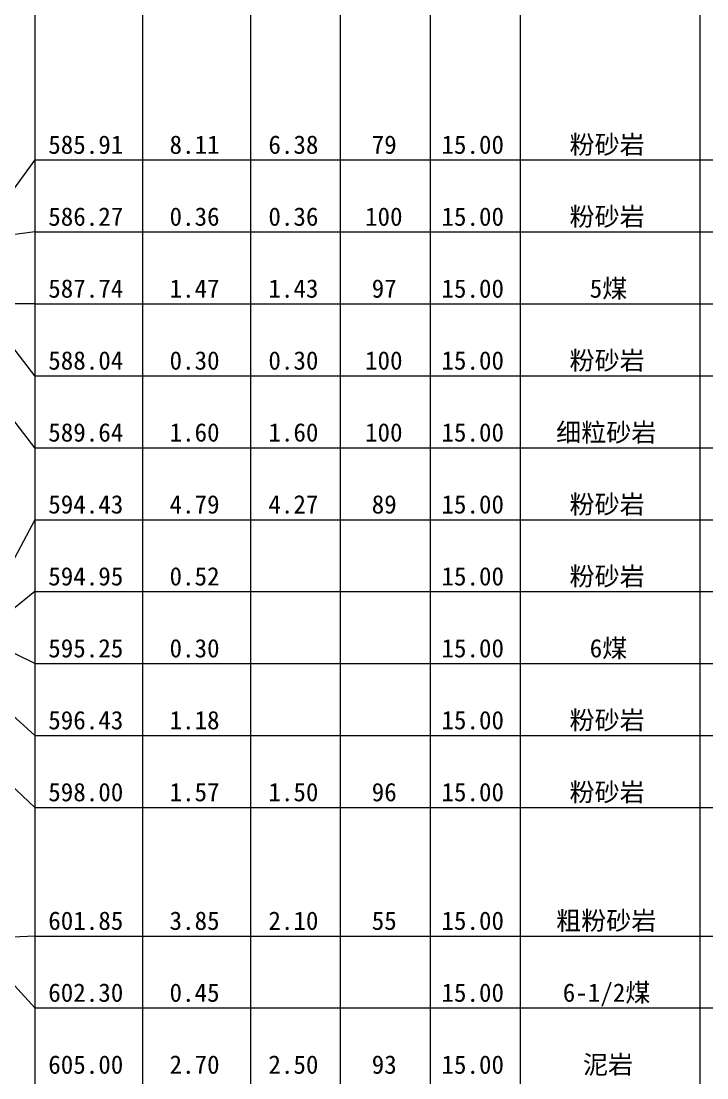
# Model space of a CAD drawing. Header units: inches. Extents: x -27 to 109, y -724 to 26.
# Drawn here: x 20.78 to 36.04, y -604.06 to -580.56 of the extents above; entities that cross this region are included whole.
import ezdxf

# ---------------------------------------------------------------- set-up
doc = ezdxf.new("R2010")
doc.units = ezdxf.units.IN
doc.header["$MEASUREMENT"] = 0
doc.layers.get('0').update_dxf_attribs({"lineweight": 0})
doc.styles.add('宋体', font='')
doc.styles.get('宋体').set_extended_font_data('宋体')

msp = doc.modelspace()

# ---------------------------------------------------------------- linework, layer by layer
at = {"linetype": 'Continuous', "lineweight": 15}
for p, q in [((21.082, 0.896), (21.082, -693.554)), ((23.482, 0.896), (23.482, -693.554)), ((25.882, 0.896), (25.882, -693.554)), ((27.882, 0.896), (27.882, -693.554)), ((29.882, 0.896), (29.882, -693.554)), ((31.882, 0.896), (31.882, -693.554)), ((35.882, 0.896), (35.882, -693.554)), ((21.082, -583.644), (20.082, -585.014)), ((21.082, -583.644), (23.482, -583.644)), ((23.482, -583.644), (25.882, -583.644)), ((25.882, -583.644), (27.882, -583.644)), ((27.882, -583.644), (29.882, -583.644)), ((29.882, -583.644), (31.882, -583.644)), ((31.882, -583.644), (35.882, -583.644)), ((35.882, -583.644), (65.882, -583.644)), ((21.082, -585.244), (20.082, -585.374)), ((21.082, -585.244), (23.482, -585.244)), ((23.482, -585.244), (25.882, -585.244)), ((25.882, -585.244), (27.882, -585.244)), ((27.882, -585.244), (29.882, -585.244)), ((29.882, -585.244), (31.882, -585.244)), ((31.882, -585.244), (35.882, -585.244)), ((35.882, -585.244), (65.882, -585.244)), ((21.082, -586.844), (20.082, -586.844)), ((21.082, -586.844), (23.482, -586.844)), ((23.482, -586.844), (25.882, -586.844)), ((25.882, -586.844), (27.882, -586.844)), ((27.882, -586.844), (29.882, -586.844)), ((29.882, -586.844), (31.882, -586.844)), ((31.882, -586.844), (35.882, -586.844)), ((35.882, -586.844), (65.882, -586.844)), ((21.082, -588.444), (20.082, -587.144)), ((21.082, -588.444), (23.482, -588.444)), ((23.482, -588.444), (25.882, -588.444)), ((25.882, -588.444), (27.882, -588.444)), ((27.882, -588.444), (29.882, -588.444)), ((29.882, -588.444), (31.882, -588.444)), ((31.882, -588.444), (35.882, -588.444)), ((35.882, -588.444), (65.882, -588.444)), ((21.082, -590.044), (20.082, -588.744)), ((21.082, -590.044), (23.482, -590.044)), ((23.482, -590.044), (25.882, -590.044)), ((25.882, -590.044), (27.882, -590.044)), ((27.882, -590.044), (29.882, -590.044)), ((29.882, -590.044), (31.882, -590.044)), ((31.882, -590.044), (35.882, -590.044)), ((35.882, -590.044), (65.882, -590.044)), ((21.082, -591.644), (20.082, -593.534)), ((21.082, -591.644), (23.482, -591.644)), ((23.482, -591.644), (25.882, -591.644)), ((25.882, -591.644), (27.882, -591.644)), ((27.882, -591.644), (29.882, -591.644)), ((29.882, -591.644), (31.882, -591.644)), ((31.882, -591.644), (35.882, -591.644)), ((35.882, -591.644), (65.882, -591.644)), ((21.082, -593.244), (20.082, -594.054)), ((21.082, -593.244), (23.482, -593.244)), ((23.482, -593.244), (25.882, -593.244)), ((25.882, -593.244), (27.882, -593.244)), ((27.882, -593.244), (29.882, -593.244)), ((29.882, -593.244), (31.882, -593.244)), ((31.882, -593.244), (35.882, -593.244)), ((35.882, -593.244), (65.882, -593.244)), ((21.082, -594.844), (20.082, -594.354)), ((21.082, -594.844), (23.482, -594.844)), ((23.482, -594.844), (25.882, -594.844)), ((25.882, -594.844), (27.882, -594.844)), ((27.882, -594.844), (29.882, -594.844)), ((29.882, -594.844), (31.882, -594.844)), ((31.882, -594.844), (35.882, -594.844)), ((35.882, -594.844), (65.882, -594.844)), ((21.082, -596.444), (20.082, -595.534)), ((21.082, -596.444), (23.482, -596.444)), ((23.482, -596.444), (25.882, -596.444)), ((25.882, -596.444), (27.882, -596.444)), ((27.882, -596.444), (29.882, -596.444)), ((29.882, -596.444), (31.882, -596.444)), ((31.882, -596.444), (35.882, -596.444)), ((35.882, -596.444), (65.882, -596.444)), ((21.082, -598.044), (20.082, -597.104)), ((21.082, -598.044), (23.482, -598.044)), ((23.482, -598.044), (25.882, -598.044)), ((25.882, -598.044), (27.882, -598.044)), ((27.882, -598.044), (29.882, -598.044)), ((29.882, -598.044), (31.882, -598.044)), ((31.882, -598.044), (35.882, -598.044)), ((35.882, -598.044), (65.882, -598.044)), ((21.082, -600.904), (20.082, -600.954)), ((21.082, -600.904), (23.482, -600.904)), ((23.482, -600.904), (25.882, -600.904)), ((25.882, -600.904), (27.882, -600.904)), ((27.882, -600.904), (29.882, -600.904)), ((29.882, -600.904), (31.882, -600.904)), ((31.882, -600.904), (35.882, -600.904)), ((35.882, -600.904), (65.882, -600.904)), ((21.082, -602.504), (20.082, -601.404)), ((21.082, -602.504), (23.482, -602.504)), ((23.482, -602.504), (25.882, -602.504)), ((25.882, -602.504), (27.882, -602.504)), ((27.882, -602.504), (29.882, -602.504)), ((29.882, -602.504), (31.882, -602.504)), ((31.882, -602.504), (35.882, -602.504)), ((35.882, -602.504), (65.882, -602.504))]:
    msp.add_line(p, q, dxfattribs=at)

# ---------------------------------------------------------------- texts
at = {"style": '宋体'}
for s, p in [('585.91', (21.384, -583.507)), ('8.11', (24.083, -583.507)), ('6.38', (26.283, -583.507)), ('79', (28.582, -583.507)), ('15.00', (30.134, -583.507)), ('粉砂岩', (32.984, -583.507)), ('586.27', (21.384, -585.107)), ('0.36', (24.083, -585.107)), ('0.36', (26.283, -585.107)), ('100', (28.433, -585.107)), ('15.00', (30.134, -585.107)), ('粉砂岩', (32.984, -585.107)), ('587.74', (21.384, -586.707)), ('1.47', (24.083, -586.707)), ('1.43', (26.283, -586.707)), ('97', (28.582, -586.707)), ('15.00', (30.134, -586.707)), ('5煤', (33.433, -586.707)), ('588.04', (21.384, -588.307)), ('0.30', (24.083, -588.307)), ('0.30', (26.283, -588.307)), ('100', (28.433, -588.307)), ('15.00', (30.134, -588.307)), ('粉砂岩', (32.984, -588.307)), ('细粒砂岩', (32.685, -589.907)), ('589.64', (21.384, -589.907)), ('1.60', (24.083, -589.907)), ('1.60', (26.283, -589.907)), ('100', (28.433, -589.907)), ('15.00', (30.134, -589.907)), ('粉砂岩', (32.984, -591.507)), ('594.43', (21.384, -591.507)), ('4.79', (24.083, -591.507)), ('4.27', (26.283, -591.507)), ('89', (28.582, -591.507)), ('15.00', (30.134, -591.507)), ('594.95', (21.384, -593.107)), ('0.52', (24.083, -593.107)), ('15.00', (30.134, -593.107)), ('粉砂岩', (32.984, -593.107)), ('595.25', (21.384, -594.707)), ('0.30', (24.083, -594.707)), ('15.00', (30.134, -594.707)), ('6煤', (33.433, -594.707)), ('596.43', (21.384, -596.307)), ('1.18', (24.083, -596.307)), ('15.00', (30.134, -596.307)), ('粉砂岩', (32.984, -596.307)), ('粉砂岩', (32.984, -597.907)), ('598.00', (21.384, -597.907)), ('1.57', (24.083, -597.907)), ('1.50', (26.283, -597.907)), ('96', (28.582, -597.907)), ('15.00', (30.134, -597.907)), ('601.85', (21.384, -600.767)), ('3.85', (24.083, -600.767)), ('2.10', (26.283, -600.767)), ('55', (28.582, -600.767)), ('15.00', (30.134, -600.767)), ('粗粉砂岩', (32.685, -600.767)), ('6-1/2煤', (32.834, -602.367)), ('602.30', (21.384, -602.367)), ('0.45', (24.083, -602.367)), ('15.00', (30.134, -602.367)), ('泥岩', (33.283, -603.967)), ('605.00', (21.384, -603.967)), ('2.70', (24.083, -603.967)), ('2.50', (26.283, -603.967)), ('93', (28.582, -603.967)), ('15.00', (30.134, -603.967))]:
    msp.add_text(s, height=0.4092, dxfattribs=at).set_placement(p)

doc.saveas('drawing.dxf')
